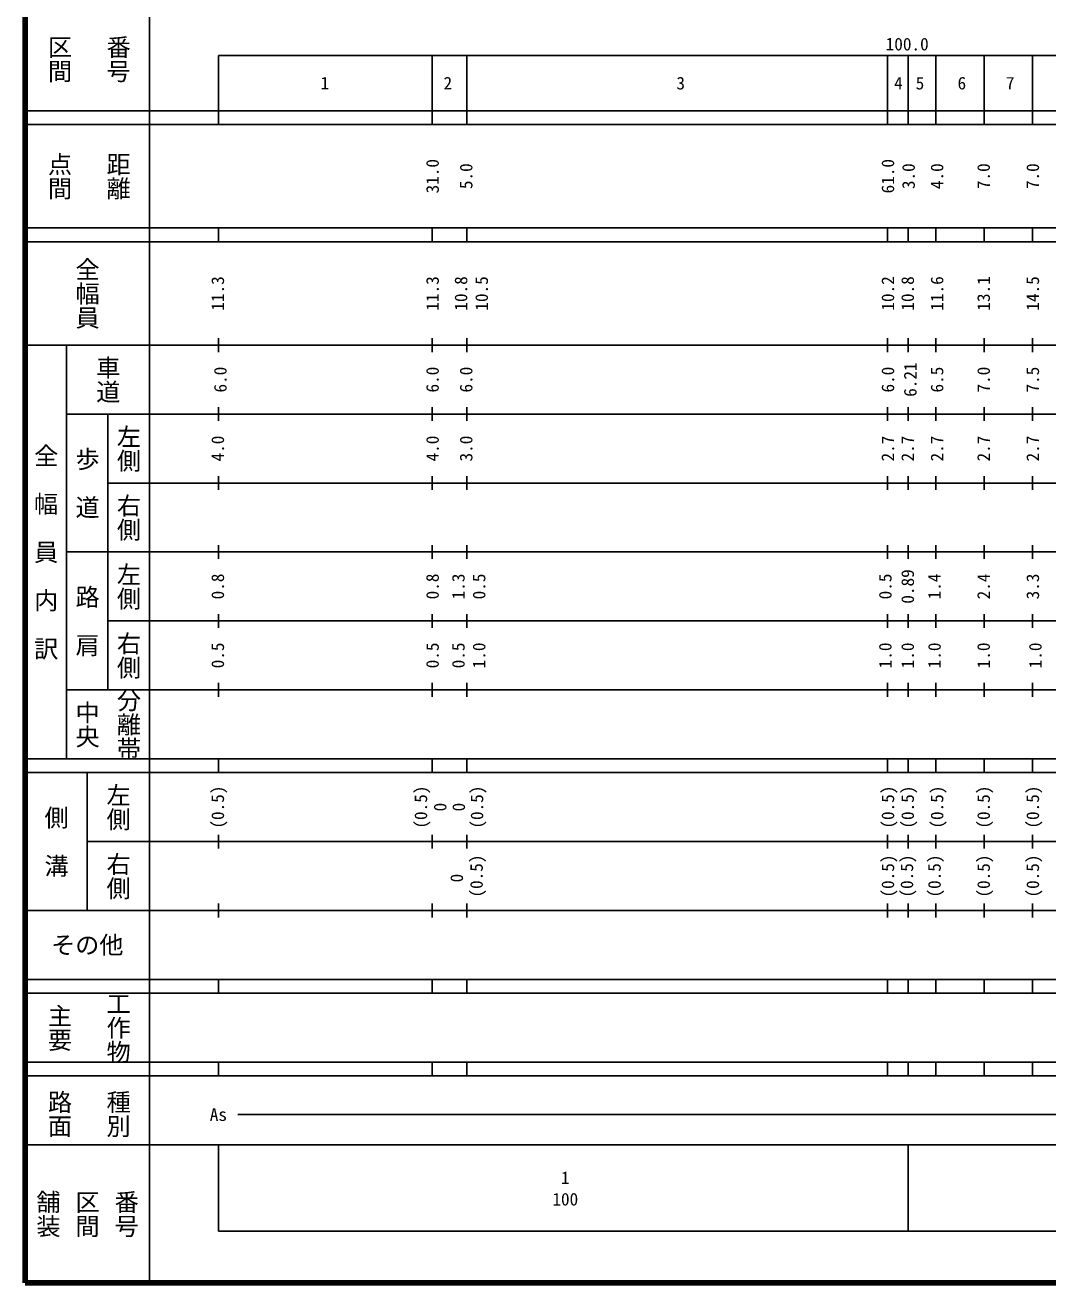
# Model space of a CAD drawing. Units: millimetres on the paper. Extents: x 40 to 680, y 20 to 380.
# Drawn here: x 40 to 188.2, y 20 to 202.4 of the extents above; entities that cross this region are included whole.
import ezdxf
from ezdxf.enums import TextEntityAlignment as Align

# ---------------------------------------------------------------- set-up
doc = ezdxf.new("R2010")
doc.units = ezdxf.units.MM
doc.layers.add('M-TTL', color=2, linetype='Continuous', lineweight=140)
doc.layers.add('M-TTL-BAND', color=7, linetype='Continuous', lineweight=25)
doc.styles.add('@ＭＳ ゴシック', font='')
doc.styles.add('ＭＳ ゴシック', font='')
doc.styles.get('@ＭＳ ゴシック').set_extended_font_data('@MS Gothic')
doc.styles.get('ＭＳ ゴシック').set_extended_font_data('MS Gothic')

msp = doc.modelspace()

# ---------------------------------------------------------------- linework, layer by layer
at = {"layer": 'M-TTL'}
for p, q in [((40, 380), (40, 20)), ((40, 20), (680, 20))]:
    msp.add_line(p, q, dxfattribs=at)
at = {"layer": 'M-TTL-BAND'}
for p, q in [((58, 370), (58, 20)), ((68, 198), (579, 198)), ((68, 198), (68, 188)), ((99, 198), (99, 188)), ((104, 198), (104, 188)), ((165, 198), (165, 188)), ((168, 198), (168, 188)), ((172, 198), (172, 188)), ((179, 198), (179, 188)), ((186, 198), (186, 188)), ((40, 190), (579, 190)), ((40, 188), (579, 188)), ((40, 173), (579, 173)), ((68, 171), (68, 173)), ((99, 173), (99, 171)), ((104, 173), (104, 171)), ((165, 173), (165, 171)), ((168, 171), (168, 173)), ((172, 173), (172, 171)), ((179, 173), (179, 171)), ((186, 173), (186, 171)), ((40, 171), (579, 171)), ((68, 155), (68, 157)), ((99, 157), (99, 155)), ((104, 157), (104, 155)), ((165, 157), (165, 155)), ((168, 155), (168, 157)), ((172, 157), (172, 155)), ((179, 157), (179, 155)), ((186, 157), (186, 155)), ((40, 156), (579, 156)), ((46, 96), (46, 156)), ((46, 146), (579, 146)), ((52, 146), (52, 106)), ((68, 145), (68, 147)), ((99, 147), (99, 145)), ((104, 147), (104, 145)), ((165, 147), (165, 145)), ((168, 145), (168, 147)), ((172, 147), (172, 145)), ((179, 147), (179, 145)), ((186, 147), (186, 145)), ((68, 135), (68, 137)), ((99, 137), (99, 135)), ((104, 137), (104, 135)), ((165, 137), (165, 135)), ((168, 135), (168, 137)), ((172, 137), (172, 135)), ((179, 137), (179, 135)), ((186, 137), (186, 135)), ((52, 136), (579, 136)), ((46, 126), (579, 126)), ((68, 125), (68, 127)), ((99, 127), (99, 125)), ((104, 127), (104, 125)), ((165, 127), (165, 125)), ((168, 125), (168, 127)), ((172, 127), (172, 125)), ((179, 127), (179, 125)), ((186, 127), (186, 125)), ((68, 115), (68, 117)), ((99, 117), (99, 115)), ((104, 117), (104, 115)), ((165, 117), (165, 115)), ((168, 115), (168, 117)), ((172, 117), (172, 115)), ((179, 117), (179, 115)), ((186, 117), (186, 115)), ((52, 116), (579, 116)), ((46, 106), (579, 106)), ((68, 105), (68, 107)), ((99, 107), (99, 105)), ((104, 107), (104, 105)), ((165, 107), (165, 105)), ((168, 105), (168, 107)), ((172, 107), (172, 105)), ((179, 107), (179, 105)), ((186, 107), (186, 105)), ((40, 96), (579, 96)), ((68, 94), (68, 96)), ((99, 96), (99, 94)), ((104, 96), (104, 94)), ((165, 96), (165, 94)), ((168, 94), (168, 96)), ((172, 96), (172, 94)), ((179, 96), (179, 94)), ((186, 96), (186, 94)), ((40, 94), (579, 94)), ((49, 94), (49, 74)), ((49, 84), (579, 84)), ((68, 83), (68, 85)), ((99, 85), (99, 83)), ((104, 85), (104, 83)), ((165, 85), (165, 83)), ((168, 83), (168, 85)), ((172, 85), (172, 83)), ((179, 85), (179, 83)), ((186, 85), (186, 83)), ((68, 73), (68, 75)), ((99, 75), (99, 73)), ((104, 75), (104, 73)), ((165, 75), (165, 73)), ((168, 73), (168, 75)), ((172, 75), (172, 73)), ((179, 75), (179, 73)), ((186, 75), (186, 73)), ((40, 74), (579, 74)), ((40, 64), (579, 64)), ((68, 62), (68, 64)), ((99, 64), (99, 62)), ((104, 64), (104, 62)), ((165, 64), (165, 62)), ((168, 62), (168, 64)), ((172, 64), (172, 62)), ((179, 64), (179, 62)), ((186, 64), (186, 62)), ((40, 62), (579, 62)), ((40, 52), (579, 52)), ((68, 50), (68, 52)), ((99, 52), (99, 50)), ((104, 52), (104, 50)), ((165, 52), (165, 50)), ((168, 50), (168, 52)), ((172, 52), (172, 50)), ((179, 52), (179, 50)), ((186, 52), (186, 50)), ((40, 50), (579, 50)), ((70.805, 44.406), (553.237, 44.406)), ((40, 40), (579, 40)), ((68, 40), (68, 27.5)), ((168, 40), (168, 27.5)), ((68, 27.5), (579, 27.5))]:
    msp.add_line(p, q, dxfattribs=at)

# ---------------------------------------------------------------- texts
for s, height, rotation, style, p in [('番号', 2.566, 270, '@ＭＳ ゴシック', (53.5, 197.5)), ('区間', 2.566, 270, '@ＭＳ ゴシック', (45, 197.5)), ('点間', 2.566, 270, '@ＭＳ ゴシック', (45, 180.5)), ('距離', 2.566, 270, '@ＭＳ ゴシック', (53.5, 180.5)), ('31.0', 1.833, 90, 'ＭＳ ゴシック', (99.035, 180.5)), ('61.0', 1.833, 90, 'ＭＳ ゴシック', (165.037, 180.5)), ('5.0', 1.833, 90, 'ＭＳ ゴシック', (103.91, 180.5)), ('3.0', 1.833, 90, 'ＭＳ ゴシック', (168.035, 180.5)), ('4.0', 1.833, 90, 'ＭＳ ゴシック', (172.162, 180.5)), ('7.0', 1.833, 90, 'ＭＳ ゴシック', (178.912, 180.5)), ('7.0', 1.833, 90, 'ＭＳ ゴシック', (186.038, 180.5)), ('全幅員', 2.566, 270, '@ＭＳ ゴシック', (49, 163.5)), ('11.3', 1.833, 90, 'ＭＳ ゴシック', (67.908, 163.5)), ('11.3', 1.833, 90, 'ＭＳ ゴシック', (99.035, 163.5)), ('10.8', 1.833, 90, 'ＭＳ ゴシック', (103.16, 163.5)), ('10.5', 1.833, 90, 'ＭＳ ゴシック', (106.16, 163.5)), ('10.2', 1.833, 90, 'ＭＳ ゴシック', (165.037, 163.5)), ('10.8', 1.833, 90, 'ＭＳ ゴシック', (167.908, 163.5)), ('11.6', 1.833, 90, 'ＭＳ ゴシック', (172.162, 163.5)), ('13.1', 1.833, 90, 'ＭＳ ゴシック', (178.912, 163.5)), ('14.5', 1.833, 90, 'ＭＳ ゴシック', (186.038, 163.5)), ('車道', 2.566, 270, '@ＭＳ ゴシック', (52, 151)), ('6.21', 1.833, 90, 'ＭＳ ゴシック', (168.283, 151)), ('6.0', 1.833, 90, 'ＭＳ ゴシック', (68.283, 151)), ('6.0', 1.833, 90, 'ＭＳ ゴシック', (99.035, 151)), ('6.0', 1.833, 90, 'ＭＳ ゴシック', (103.91, 151)), ('6.0', 1.833, 90, 'ＭＳ ゴシック', (165.037, 151)), ('6.5', 1.833, 90, 'ＭＳ ゴシック', (172.162, 151)), ('7.0', 1.833, 90, 'ＭＳ ゴシック', (178.912, 151)), ('7.5', 1.833, 90, 'ＭＳ ゴシック', (186.038, 151)), ('左側', 2.566, 270, '@ＭＳ ゴシック', (55, 141)), ('4.0', 1.833, 90, 'ＭＳ ゴシック', (67.908, 141)), ('4.0', 1.833, 90, 'ＭＳ ゴシック', (99.035, 141)), ('3.0', 1.833, 90, 'ＭＳ ゴシック', (103.91, 141)), ('2.7', 1.833, 90, 'ＭＳ ゴシック', (165.037, 141)), ('2.7', 1.833, 90, 'ＭＳ ゴシック', (167.908, 141)), ('2.7', 1.833, 90, 'ＭＳ ゴシック', (172.162, 141)), ('2.7', 1.833, 90, 'ＭＳ ゴシック', (178.912, 141)), ('2.7', 1.833, 90, 'ＭＳ ゴシック', (186.038, 141)), ('全\u3000幅\u3000員\u3000内\u3000訳', 2.566, 270, '@ＭＳ ゴシック', (43, 126)), ('歩\u3000道', 2.566, 270, '@ＭＳ ゴシック', (49, 136)), ('右側', 2.566, 270, '@ＭＳ ゴシック', (55, 131)), ('左側', 2.566, 270, '@ＭＳ ゴシック', (55, 121)), ('0.8', 1.833, 90, 'ＭＳ ゴシック', (67.908, 121)), ('0.8', 1.833, 90, 'ＭＳ ゴシック', (99.035, 121)), ('1.3', 1.833, 90, 'ＭＳ ゴシック', (102.785, 121)), ('0.5', 1.833, 90, 'ＭＳ ゴシック', (105.785, 121)), ('0.5', 1.833, 90, 'ＭＳ ゴシック', (164.662, 121)), ('0.89', 1.833, 90, 'ＭＳ ゴシック', (167.908, 121)), ('1.4', 1.833, 90, 'ＭＳ ゴシック', (171.787, 121)), ('2.4', 1.833, 90, 'ＭＳ ゴシック', (178.912, 121)), ('3.3', 1.833, 90, 'ＭＳ ゴシック', (186.038, 121)), ('路\u3000肩', 2.566, 270, '@ＭＳ ゴシック', (49, 116)), ('右側', 2.566, 270, '@ＭＳ ゴシック', (55, 111)), ('0.5', 1.833, 90, 'ＭＳ ゴシック', (67.908, 111)), ('0.5', 1.833, 90, 'ＭＳ ゴシック', (99.035, 111)), ('0.5', 1.833, 90, 'ＭＳ ゴシック', (102.785, 111)), ('1.0', 1.833, 90, 'ＭＳ ゴシック', (105.785, 111)), ('1.0', 1.833, 90, 'ＭＳ ゴシック', (164.662, 111)), ('1.0', 1.833, 90, 'ＭＳ ゴシック', (167.908, 111)), ('1.0', 1.833, 90, 'ＭＳ ゴシック', (171.787, 111)), ('1.0', 1.833, 90, 'ＭＳ ゴシック', (178.912, 111)), ('1.0', 1.833, 90, 'ＭＳ ゴシック', (186.413, 111)), ('分離帯', 2.566, 270, '@ＭＳ ゴシック', (55, 101)), ('中央', 2.566, 270, '@ＭＳ ゴシック', (49, 101)), ('左側', 2.566, 270, '@ＭＳ ゴシック', (53.5, 89)), ('(0.5)', 1.833, 90, 'ＭＳ ゴシック', (67.908, 89)), ('(0.5)', 1.833, 90, 'ＭＳ ゴシック', (97.343, 89)), ('(0.5)', 1.833, 90, 'ＭＳ ゴシック', (105.476, 89)), ('(0.5)', 1.833, 90, 'ＭＳ ゴシック', (165.037, 89)), ('(0.5)', 1.833, 90, 'ＭＳ ゴシック', (167.908, 89)), ('(0.5)', 1.833, 90, 'ＭＳ ゴシック', (172.162, 89)), ('(0.5)', 1.833, 90, 'ＭＳ ゴシック', (178.912, 89)), ('(0.5)', 1.833, 90, 'ＭＳ ゴシック', (186.038, 89)), ('0', 1.833, 90, 'ＭＳ ゴシック', (100.137, 89)), ('0', 1.833, 90, 'ＭＳ ゴシック', (102.832, 89)), ('側\u3000溝', 2.566, 270, '@ＭＳ ゴシック', (44.5, 84)), ('右側', 2.566, 270, '@ＭＳ ゴシック', (53.5, 79)), ('(0.5)', 1.833, 90, 'ＭＳ ゴシック', (105.41, 79)), ('(0.5)', 1.833, 90, 'ＭＳ ゴシック', (165.037, 79)), ('(0.5)', 1.833, 90, 'ＭＳ ゴシック', (167.787, 79)), ('(0.5)', 1.833, 90, 'ＭＳ ゴシック', (171.787, 79)), ('(0.5)', 1.833, 90, 'ＭＳ ゴシック', (178.912, 79)), ('(0.5)', 1.833, 90, 'ＭＳ ゴシック', (186.038, 79)), ('0', 1.833, 90, 'ＭＳ ゴシック', (102.543, 78.705)), ('主要', 2.566, 270, '@ＭＳ ゴシック', (45, 57)), ('工作物', 2.566, 270, '@ＭＳ ゴシック', (53.5, 57)), ('路面', 2.566, 270, '@ＭＳ ゴシック', (45, 44.5)), ('種別', 2.566, 270, '@ＭＳ ゴシック', (53.5, 44.5)), ('舗装', 2.566, 270, '@ＭＳ ゴシック', (43.333, 30)), ('区間', 2.566, 270, '@ＭＳ ゴシック', (49, 30)), ('番号', 2.566, 270, '@ＭＳ ゴシック', (54.667, 30))]:
    msp.add_text(s, height=height, rotation=rotation, dxfattribs=dict(at, style=style)).set_placement(p, align=Align.MIDDLE_CENTER)
at = {"layer": 'M-TTL-BAND', "style": 'ＭＳ ゴシック'}
msp.add_text('100.0', height=1.833, dxfattribs=at).set_placement((167.844, 198.195), align=Align.BOTTOM_CENTER)
for s, height, p in [('1', 1.833, (83.43, 194)), ('2', 1.833, (101.264, 194)), ('3', 1.833, (135.015, 194)), ('4', 1.833, (166.561, 194)), ('5', 1.833, (169.696, 194)), ('6', 1.833, (175.766, 194)), ('7', 1.833, (182.767, 194)), ('その他', 2.566, (49, 69)), ('As', 1.833, (68.006, 44.406)), ('1', 1.833, (118.288, 35.238)), ('100', 1.833, (118.288, 32.131))]:
    msp.add_text(s, height=height, dxfattribs=at).set_placement(p, align=Align.MIDDLE_CENTER)

doc.saveas('drawing.dxf')
